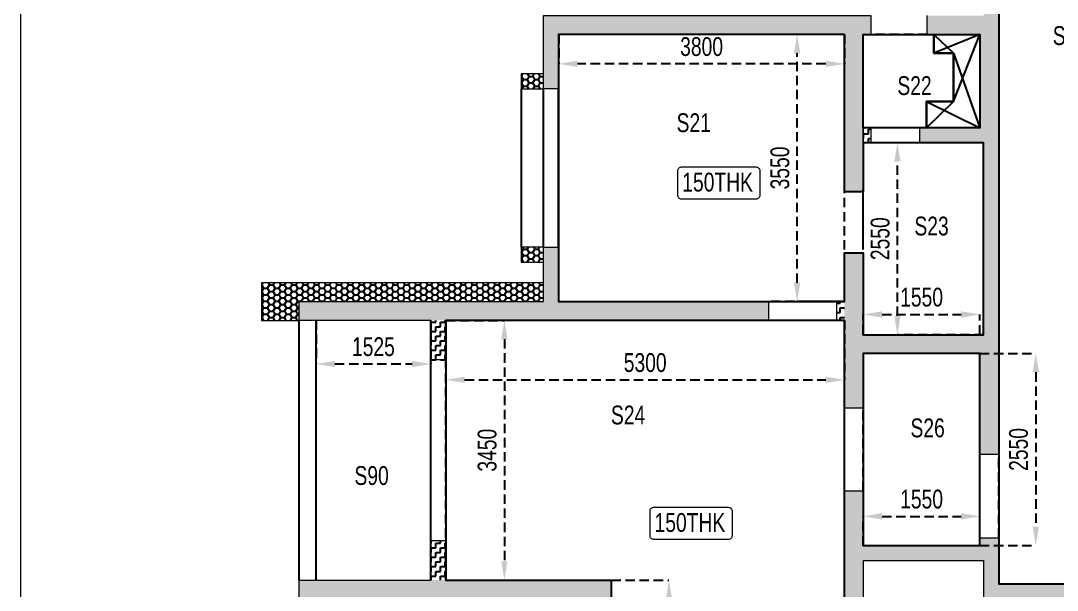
# Model space of a CAD drawing. Header units: millimetres. Extents: x 349 to 36302, y 188 to 51036.
# Drawn here: x 349 to 14130, y 23966 to 31534 of the extents above; entities that cross this region are included whole.
import ezdxf

# ---------------------------------------------------------------- set-up
doc = ezdxf.new("R2010")
doc.units = ezdxf.units.MM
doc.linetypes.add('HIDDEN', pattern=[0.375, 0.25, -0.125])
for name, color, linetype in [('S-BEAM', 4, 'HIDDEN'), ('S-BEAM 1', 6, 'Continuous'), ('S-CUTOUT', 25, 'Continuous'), ('S-WALL HATCH', 251, 'Continuous')]:
    doc.layers.add(name, color=color, linetype=linetype)
for name, color, linetype, lineweight in [("S-BEAM NO'S", 2, 'Continuous', 20), ('S-GENERAL', 252, 'Continuous', 20), ('s-text', 20, 'Continuous', 13), ('S-WALL', 100, 'Continuous', 20)]:
    doc.layers.add(name, color=color, linetype=linetype, lineweight=lineweight)
doc.styles.add('Dim.s & Anno.(Misc.)', font='ARIALN.TTF')
doc.styles.add('SOBHA', font='swisscl.ttf')
doc.dimstyles.new('S-100-2', dxfattribs={"dimscale": 100, "dimtxt": 2.5, "dimasz": 2.5, "dimexe": 0, "dimexo": 0, "dimgap": 1, "dimtad": 1, "dimdec": 0, "dimzin": 0, "dimdsep": 46, "dimtxsty": 'SOBHA', "dimcen": 0.0895, "dimclrd": 8, "dimclre": 8, "dimclrt": 2, "dimadec": 0, "dimazin": 0, "dimtfac": 1, "dimtdec": 0, "dimtofl": 0, "dimtmove": 0, "dimatfit": 3, "dimfxl": 0.18, "dimtolj": 1, "dimtzin": 0, "dimlwd": -1, "dimlwe": -1, "dimarcsym": 1})
pattern_1 = [(0, (-404882.1, 280592.21), (62.5, 62.5), [62.5, -62.5]), (90, (-404819.6, 280592.21), (-62.5, 62.5), [62.5, -62.5])]
pattern_2 = [(0, (-1187868.24, 206467.5), (75, 43.3012702), [50, -100]), (120, (-1187868.24, 206467.5), (-75, 43.3012702), [50, -100]), (60, (-1187868.24, 206467.5), (2e-14, 86.6025404), [-100, 50])]

# ---------------------------------------------------------------- blocks, each defined once
blk = doc.blocks.new('*D222')
at = {"layer": 'Defpoints', "color": 0, "linetype": 'Continuous', "ltscale": 500, "transparency": 16777216}
for p in [(7501, 31352), (11301, 31352), (7501, 30961)]:
    blk.add_point(p, dxfattribs=at)
at = {"layer": 'S-BEAM', "color": 8, "ltscale": 500, "transparency": 16777216}
for p, q in [((7501, 31352), (7501, 30961)), ((11301, 31352), (11301, 30961)), ((11051, 30961), (7751, 30961))]:
    blk.add_line(p, q, dxfattribs=at)
at = {"layer": 'S-BEAM', "color": 8, "linetype": 'Continuous', "ltscale": 500, "transparency": 16777216}
for points in [[(7751, 31002), (7751, 30919), (7501, 30961)], [(11051, 31002), (11051, 30919), (11301, 30961)]]:
    blk.add_solid(points, dxfattribs=at)
at = {"layer": 'S-BEAM', "color": 2, "linetype": 'Continuous', "ltscale": 500, "transparency": 16777216, "insert": (9401, 31189), "char_height": 250, "attachment_point": 5, "style": 'SOBHA'}
blk.add_mtext('\\A1;3800', dxfattribs=at)
blk = doc.blocks.new('*D223')
at = {"layer": 'Defpoints', "color": 0, "linetype": 'Continuous', "ltscale": 500, "transparency": 16777216}
for p in [(10671, 31352), (11301, 31352), (11301, 27802)]:
    blk.add_point(p, dxfattribs=at)
at = {"layer": 'S-BEAM', "color": 8, "ltscale": 500, "transparency": 16777216}
for p, q in [((11301, 31352), (10671, 31352)), ((10671, 28052), (10671, 31102)), ((11301, 27802), (10671, 27802))]:
    blk.add_line(p, q, dxfattribs=at)
at = {"layer": 'S-BEAM', "color": 8, "linetype": 'Continuous', "ltscale": 500, "transparency": 16777216}
for points in [[(10629, 31102), (10713, 31102), (10671, 31352)], [(10629, 28052), (10713, 28052), (10671, 27802)]]:
    blk.add_solid(points, dxfattribs=at)
at = {"layer": 'S-BEAM', "color": 2, "linetype": 'Continuous', "ltscale": 500, "transparency": 16777216, "insert": (10443, 29577), "char_height": 250, "attachment_point": 5, "rotation": 90, "style": 'SOBHA'}
blk.add_mtext('\\A1;3550', dxfattribs=at)
blk = doc.blocks.new('*D224')
at = {"layer": 'Defpoints', "color": 0, "linetype": 'Continuous', "ltscale": 500, "transparency": 16777216}
for p in [(13101, 27631), (11551, 27362), (13101, 27362)]:
    blk.add_point(p, dxfattribs=at)
at = {"layer": 'S-BEAM', "color": 8, "ltscale": 500, "transparency": 16777216}
for p, q in [((11551, 27362), (11551, 27631)), ((11801, 27631), (12851, 27631)), ((13101, 27362), (13101, 27631))]:
    blk.add_line(p, q, dxfattribs=at)
at = {"layer": 'S-BEAM', "color": 8, "linetype": 'Continuous', "ltscale": 500, "transparency": 16777216}
for points in [[(11801, 27673), (11801, 27589), (11551, 27631)], [(12851, 27673), (12851, 27589), (13101, 27631)]]:
    blk.add_solid(points, dxfattribs=at)
at = {"layer": 'S-BEAM', "color": 2, "linetype": 'Continuous', "ltscale": 500, "transparency": 16777216, "insert": (12326, 27859), "char_height": 250, "attachment_point": 5, "style": 'SOBHA'}
blk.add_mtext('\\A1;1550', dxfattribs=at)
blk = doc.blocks.new('*D225')
at = {"layer": 'Defpoints', "color": 0, "linetype": 'Continuous', "ltscale": 500, "transparency": 16777216}
for p in [(12004, 29912), (13151, 29912), (13151, 27362)]:
    blk.add_point(p, dxfattribs=at)
at = {"layer": 'S-BEAM', "color": 8, "ltscale": 500, "transparency": 16777216}
for p, q in [((13151, 29912), (12004, 29912)), ((12004, 27612), (12004, 29662)), ((13151, 27362), (12004, 27362))]:
    blk.add_line(p, q, dxfattribs=at)
at = {"layer": 'S-BEAM', "color": 8, "linetype": 'Continuous', "ltscale": 500, "transparency": 16777216}
for points in [[(11963, 29662), (12046, 29662), (12004, 29912)], [(11963, 27612), (12046, 27612), (12004, 27362)]]:
    blk.add_solid(points, dxfattribs=at)
at = {"layer": 'S-BEAM', "color": 2, "linetype": 'Continuous', "ltscale": 500, "transparency": 16777216, "insert": (11776, 28637), "char_height": 250, "attachment_point": 5, "rotation": 90, "style": 'SOBHA'}
blk.add_mtext('\\A1;2550', dxfattribs=at)
blk = doc.blocks.new('*D226')
at = {"layer": 'Defpoints', "color": 0, "linetype": 'Continuous', "ltscale": 500, "transparency": 16777216}
for p in [(6001, 27552), (6001, 24102), (6779, 24102)]:
    blk.add_point(p, dxfattribs=at)
at = {"layer": 'S-BEAM', "color": 8, "ltscale": 500, "transparency": 16777216}
for p, q in [((6001, 27552), (6779, 27552)), ((6779, 27302), (6779, 24352)), ((6001, 24102), (6779, 24102))]:
    blk.add_line(p, q, dxfattribs=at)
at = {"layer": 'S-BEAM', "color": 8, "linetype": 'Continuous', "ltscale": 500, "transparency": 16777216}
for points in [[(6737, 27302), (6821, 27302), (6779, 27552)], [(6737, 24352), (6821, 24352), (6779, 24102)]]:
    blk.add_solid(points, dxfattribs=at)
at = {"layer": 'S-BEAM', "color": 2, "linetype": 'Continuous', "ltscale": 500, "transparency": 16777216, "insert": (6551, 25827), "char_height": 250, "attachment_point": 5, "rotation": 90, "style": 'SOBHA'}
blk.add_mtext('\\A1;3450', dxfattribs=at)
blk = doc.blocks.new('*D227')
at = {"layer": 'Defpoints', "color": 0, "linetype": 'Continuous', "ltscale": 500, "transparency": 16777216}
for p in [(4276, 27552), (5801, 27552), (5801, 26973)]:
    blk.add_point(p, dxfattribs=at)
at = {"layer": 'S-BEAM', "color": 8, "ltscale": 500, "transparency": 16777216}
for p, q in [((4276, 27552), (4276, 26973)), ((5801, 27552), (5801, 26973)), ((4526, 26973), (5551, 26973))]:
    blk.add_line(p, q, dxfattribs=at)
at = {"layer": 'S-BEAM', "color": 8, "linetype": 'Continuous', "ltscale": 500, "transparency": 16777216}
for points in [[(4526, 27014), (4526, 26931), (4276, 26973)], [(5551, 27014), (5551, 26931), (5801, 26973)]]:
    blk.add_solid(points, dxfattribs=at)
at = {"layer": 'S-BEAM', "color": 2, "linetype": 'Continuous', "ltscale": 500, "transparency": 16777216, "insert": (5038, 27201), "char_height": 250, "attachment_point": 5, "style": 'SOBHA'}
blk.add_mtext('\\A1;1525', dxfattribs=at)
blk = doc.blocks.new('*D228')
at = {"layer": 'Defpoints', "color": 0, "linetype": 'Continuous', "ltscale": 500, "transparency": 16777216}
for p in [(6001, 27552), (11301, 27552), (11301, 26762)]:
    blk.add_point(p, dxfattribs=at)
at = {"layer": 'S-BEAM', "color": 8, "ltscale": 500, "transparency": 16777216}
for p, q in [((6001, 27552), (6001, 26762)), ((11301, 27552), (11301, 26762)), ((6251, 26762), (11051, 26762))]:
    blk.add_line(p, q, dxfattribs=at)
at = {"layer": 'S-BEAM', "color": 8, "linetype": 'Continuous', "ltscale": 500, "transparency": 16777216}
for points in [[(6251, 26804), (6251, 26720), (6001, 26762)], [(11051, 26804), (11051, 26720), (11301, 26762)]]:
    blk.add_solid(points, dxfattribs=at)
at = {"layer": 'S-BEAM', "color": 2, "linetype": 'Continuous', "ltscale": 500, "transparency": 16777216, "insert": (8651, 26990), "char_height": 250, "attachment_point": 5, "style": 'SOBHA'}
blk.add_mtext('\\A1;5300', dxfattribs=at)
blk = doc.blocks.new('*D230')
at = {"layer": 'Defpoints', "color": 0, "linetype": 'Continuous', "ltscale": 500, "transparency": 16777216}
for p in [(8201, 24102), (8201, 20577), (8967, 20577)]:
    blk.add_point(p, dxfattribs=at)
at = {"layer": 'S-BEAM', "color": 8, "ltscale": 500, "transparency": 16777216}
for p, q in [((8201, 24102), (8967, 24102)), ((8967, 23852), (8967, 20827)), ((8201, 20577), (8967, 20577))]:
    blk.add_line(p, q, dxfattribs=at)
at = {"layer": 'S-BEAM', "color": 8, "linetype": 'Continuous', "ltscale": 500, "transparency": 16777216}
for points in [[(8926, 23852), (9009, 23852), (8967, 24102)], [(8926, 20827), (9009, 20827), (8967, 20577)]]:
    blk.add_solid(points, dxfattribs=at)
at = {"layer": 'S-BEAM', "color": 2, "linetype": 'Continuous', "ltscale": 500, "transparency": 16777216, "insert": (8739, 22339), "char_height": 250, "attachment_point": 5, "rotation": 90, "style": 'SOBHA'}
blk.add_mtext('\\A1;3525', dxfattribs=at)
blk = doc.blocks.new('*D204')
at = {"layer": 'Defpoints', "color": 0, "linetype": 'Continuous', "ltscale": 500, "transparency": 16777216}
for p in [(13101, 24948), (11551, 24562), (13101, 24562)]:
    blk.add_point(p, dxfattribs=at)
at = {"layer": 'S-BEAM', "color": 8, "ltscale": 500, "transparency": 16777216}
for p, q in [((11551, 24562), (11551, 24948)), ((11801, 24948), (12851, 24948)), ((13101, 24562), (13101, 24948))]:
    blk.add_line(p, q, dxfattribs=at)
at = {"layer": 'S-BEAM', "color": 8, "linetype": 'Continuous', "ltscale": 500, "transparency": 16777216}
for points in [[(11801, 24990), (11801, 24906), (11551, 24948)], [(12851, 24990), (12851, 24906), (13101, 24948)]]:
    blk.add_solid(points, dxfattribs=at)
at = {"layer": 'S-BEAM', "color": 2, "linetype": 'Continuous', "ltscale": 500, "transparency": 16777216, "insert": (12326, 25176), "char_height": 250, "attachment_point": 5, "style": 'SOBHA'}
blk.add_mtext('\\A1;1550', dxfattribs=at)
blk = doc.blocks.new('*D205')
at = {"layer": 'Defpoints', "color": 0, "linetype": 'Continuous', "ltscale": 500, "transparency": 16777216}
for p in [(13101, 27112), (13101, 24562), (13844, 24562)]:
    blk.add_point(p, dxfattribs=at)
at = {"layer": 'S-BEAM', "color": 8, "ltscale": 500, "transparency": 16777216}
for p, q in [((13101, 27112), (13844, 27112)), ((13844, 26862), (13844, 24812)), ((13101, 24562), (13844, 24562))]:
    blk.add_line(p, q, dxfattribs=at)
at = {"layer": 'S-BEAM', "color": 8, "linetype": 'Continuous', "ltscale": 500, "transparency": 16777216}
for points in [[(13802, 26862), (13886, 26862), (13844, 27112)], [(13802, 24812), (13886, 24812), (13844, 24562)]]:
    blk.add_solid(points, dxfattribs=at)
at = {"layer": 'S-BEAM', "color": 2, "linetype": 'Continuous', "ltscale": 500, "transparency": 16777216, "insert": (13616, 25837), "char_height": 250, "attachment_point": 5, "rotation": 90, "style": 'SOBHA'}
blk.add_mtext('\\A1;2550', dxfattribs=at)

msp = doc.modelspace()

# ---------------------------------------------------------------- hatches: boundary and pattern name
at = {"layer": 'S-WALL HATCH', "linetype": 'Continuous', "ltscale": 500, "transparency": 33554687}
h = msp.add_hatch(dxfattribs=at)
h.set_pattern_fill('HONEY', color=25, scale=400)
h.set_pattern_definition(pattern_2)
h.paths.add_polyline_path([(12450.8, 14551.8), (11950.8, 14551.8), (11950.8, 14051.8), (12450.8, 14051.8)])
h.paths.add_polyline_path([(4050.8, 19351.8), (3750.8, 19351.8), (3750.8, 19151.8), (4050.8, 19151.8)])
h.paths.add_polyline_path([(4050.8, 21651.8), (3750.8, 21651.8), (3750.8, 21451.8), (4050.8, 21451.8)])
h.paths.add_polyline_path([(30435.5, 1753.7), (33681.1, 1753.7), (33681.1, 2149), (30435.5, 2149)], flags=9)
h.paths.add_polyline_path([(23298.5, 13257.5), (23683.5, 13257.5), (23683.5, 13978.3), (23298.5, 13978.3)], flags=9)
h.paths.add_polyline_path([(23298.5, 15089.1), (23683.5, 15089.1), (23683.5, 15809.9), (23298.5, 15809.9)], flags=9)
h.paths.add_polyline_path([(16805.3, 31053.7), (16805.3, 32614), (16278.1, 32614), (16278.1, 31053.7)], flags=9)
h.paths.add_polyline_path([(3995.8, 40319.6), (3995.8, 41879.9), (3468.6, 41879.9), (3468.6, 40319.6)], flags=9)
h.paths.add_polyline_path([(3995.8, 36144.6), (3995.8, 37704.9), (3468.6, 37704.9), (3468.6, 36144.6)], flags=9)
h.paths.add_polyline_path([(3995.8, 25169.6), (3995.8, 26729.9), (3468.6, 26729.9), (3468.6, 25169.6)], flags=9)
h.paths.add_polyline_path([(3995.8, 15569.6), (3995.8, 17129.9), (3468.6, 17129.9), (3468.6, 15569.6)], flags=9)
h.paths.add_polyline_path([(15338.4, 13898.5), (16898.7, 13898.5), (16898.7, 14425.7), (15338.4, 14425.7)], flags=9)
h.paths.add_polyline_path([(32310.4, 22157.4), (32310.4, 23717.7), (31783.2, 23717.7), (31783.2, 22157.4)], flags=9)
h.paths.add_polyline_path([(28341.5, 31576.1), (28341.5, 33136.4), (27814.3, 33136.4), (27814.3, 31576.1)], flags=9)
h.paths.add_polyline_path([(32209.4, 39845.6), (32209.4, 41405.9), (31682.2, 41405.9), (31682.2, 39845.6)], flags=9)
h.paths.add_polyline_path([(11135.4, 34608.9), (12695.7, 34608.9), (12695.7, 35136.1), (11135.4, 35136.1)], flags=9)
h.paths.add_polyline_path([(22721.8, 49894.7), (24282.1, 49894.7), (24282.1, 50421.9), (22721.8, 50421.9)], flags=9)
h.paths.add_polyline_path([(32217.9, 42546.6), (32217.9, 44106.9), (31690.7, 44106.9), (31690.7, 42546.6)], flags=9)
h.paths.add_polyline_path([(32217.9, 33735.1), (32217.9, 35295.4), (31690.7, 35295.4), (31690.7, 33735.1)], flags=9)
h.paths.add_polyline_path([(26431.7, 14028.2), (27992, 14028.2), (27992, 14555.4), (26431.7, 14555.4)], flags=9)
h.paths.add_polyline_path([(19356.2, 14028.2), (20916.5, 14028.2), (20916.5, 14555.4), (19356.2, 14555.4)], flags=9)
h.paths.add_polyline_path([(9371.6, 14028.2), (10931.9, 14028.2), (10931.9, 14555.4), (9371.6, 14555.4)], flags=9)
h.paths.add_polyline_path([(4041.8, 22231.9), (4041.8, 23792.2), (3514.6, 23792.2), (3514.6, 22231.9)], flags=9)
h.paths.add_polyline_path([(4101.1, 47007.5), (4101.1, 48567.8), (3573.9, 48567.8), (3573.9, 47007.5)], flags=9)
h.paths.add_polyline_path([(15497.8, 33271.2), (15497.8, 34831.5), (14970.6, 34831.5), (14970.6, 33271.2)], flags=9)
h.paths.add_polyline_path([(15418.8, 35571.6), (15418.8, 37131.9), (14891.6, 37131.9), (14891.6, 35571.6)], flags=9)
h.paths.add_polyline_path([(15418.8, 37871.6), (15418.8, 39431.9), (14891.6, 39431.9), (14891.6, 37871.6)], flags=9)
h.paths.add_polyline_path([(11269.1, 25056.1), (11269.1, 26616.4), (10741.9, 26616.4), (10741.9, 25056.1)], flags=9)
h.paths.add_polyline_path([(12053.5, 20391.2), (12053.5, 21951.5), (11526.3, 21951.5), (11526.3, 20391.2)], flags=9)
h.paths.add_polyline_path([(17843, 21083.2), (17843, 22643.5), (17315.8, 22643.5), (17315.8, 21083.2)], flags=9)
h.paths.add_polyline_path([(23700.8, 20682.3), (25261.1, 20682.3), (25261.1, 21209.5), (23700.8, 21209.5)], flags=9)
h.paths.add_polyline_path([(21864.1, 20682.3), (23424.4, 20682.3), (23424.4, 21209.5), (21864.1, 21209.5)], flags=9)
h.paths.add_polyline_path([(24771.6, 39874), (24771.6, 41434.3), (24244.4, 41434.3), (24244.4, 39874)], flags=9)
h.paths.add_polyline_path([(24024.9, 43785.1), (24024.9, 45345.4), (23497.7, 45345.4), (23497.7, 43785.1)], flags=9)
h.paths.add_polyline_path([(27687.3, 46261.9), (29247.6, 46261.9), (29247.6, 46789.1), (27687.3, 46789.1)], flags=9)
h.paths.add_polyline_path([(11324.9, 39860.1), (11324.9, 41420.3), (10797.7, 41420.3), (10797.7, 39860.1)], flags=9)
h.paths.add_polyline_path([(8551.4, 46461.9), (10111.7, 46461.9), (10111.7, 46989.1), (8551.4, 46989.1)], flags=9)
h.paths.add_polyline_path([(8690.4, 24598.6), (9781.3, 24598.6), (9781.3, 25125.8), (8690.4, 25125.8)], flags=9)
h.paths.add_polyline_path([(23080.3, 22903.1), (24171.2, 22903.1), (24171.2, 23430.3), (23080.3, 23430.3)], flags=9)
h.paths.add_polyline_path([(23363.2, 32960), (24454.2, 32960), (24454.2, 33487.2), (23363.2, 33487.2)], flags=9)
h.paths.add_polyline_path([(25689.8, 41058.7), (26780.7, 41058.7), (26780.7, 41585.9), (25689.8, 41585.9)], flags=9)
h.paths.add_polyline_path([(8797.6, 41783.2), (9888.5, 41783.2), (9888.5, 42310.3), (8797.6, 42310.3)], flags=9)
h.paths.add_polyline_path([(13914.6, 33663.8), (15005.6, 33663.8), (15005.6, 34191), (13914.6, 34191)], flags=9)
h.paths.add_polyline_path([(17749, 42186.8), (18839.9, 42186.8), (18839.9, 42714), (17749, 42714)], flags=9)
h.paths.add_polyline_path([(32407.1, 40250.9), (32792.1, 40250.9), (32792.1, 40971.7), (32407.1, 40971.7)], flags=9)
h.paths.add_polyline_path([(28711.8, 40250.9), (29096.8, 40250.9), (29096.8, 40971.7), (28711.8, 40971.7)], flags=9)
h.paths.add_polyline_path([(14069.1, 23982.3), (15629.4, 23982.3), (15629.4, 24509.5), (14069.1, 24509.5)], flags=9)
h.paths.add_polyline_path([(13852.4, 24365.9), (13852.4, 25926.2), (13325.2, 25926.2), (13325.2, 24365.9)], flags=9)
h.paths.add_polyline_path([(13852.4, 39924.2), (13852.4, 41484.4), (13325.2, 41484.4), (13325.2, 39924.2)], flags=9)
h.paths.add_polyline_path([(21606.4, 41561.6), (23166.7, 41561.6), (23166.7, 42088.8), (21606.4, 42088.8)], flags=9)
h.paths.add_polyline_path([(14113.7, 9780.6), (21494.1, 9780.6), (21494.1, 11995.1), (14113.7, 11995.1)], flags=9)
h.paths.add_polyline_path([(30381.2, 3048.3), (35216.4, 3048.3), (35216.4, 3482.8), (30381.2, 3482.8)], flags=9)
h.paths.add_polyline_path([(27476.8, 5434.1), (28877.8, 5434.1), (28877.8, 5830.2), (27476.8, 5830.2)], flags=9)
h.paths.add_polyline_path([(30319.7, 4396), (34324.9, 4396), (34324.9, 4791.4), (30319.7, 4791.4)], flags=9)
h.paths.add_polyline_path([(27372.9, 6302.6), (32821.9, 6302.6), (32821.9, 7690), (27372.9, 7690)], flags=9)
h.paths.add_polyline_path([(27385.4, 7723.6), (28580.9, 7723.6), (28580.9, 8111.7), (27385.4, 8111.7)], flags=9)
h.paths.add_polyline_path([(14017.2, 11970.3), (15743.3, 11970.3), (15743.3, 12497.5), (14017.2, 12497.5)], flags=9)
h.paths.add_polyline_path([(13975.9, 12347.3), (23228.1, 12347.3), (23228.1, 13200.6), (13975.9, 13200.6)], flags=9)
h = msp.add_hatch(dxfattribs=at)
h.set_pattern_fill('HONEY', color=25, scale=400)
h.set_pattern_definition([(0, (22525.838, 14251.84), (75, 43.30127), [50, -100]), (120, (22525.838, 14251.84), (-75, 43.30127), [50, -100]), (60, (22525.838, 14251.84), (2e-14, 86.60254), [-100, 50])])
h.paths.add_polyline_path([(27063.3, 50251.8), (26863.3, 50251.8), (26863.3, 49951.8), (27063.3, 49951.8)])
h.paths.add_polyline_path([(24763.3, 50251.8), (24563.3, 50251.8), (24563.3, 49951.8), (24763.3, 49951.8)])
h.paths.add_polyline_path([(30435.5, 1753.7), (33681.1, 1753.7), (33681.1, 2149), (30435.5, 2149)], flags=9)
h.paths.add_polyline_path([(23298.5, 13257.5), (23683.5, 13257.5), (23683.5, 13978.3), (23298.5, 13978.3)], flags=9)
h.paths.add_polyline_path([(23298.5, 15089.1), (23683.5, 15089.1), (23683.5, 15809.9), (23298.5, 15809.9)], flags=9)
h.paths.add_polyline_path([(16805.3, 31053.7), (16805.3, 32614), (16278.1, 32614), (16278.1, 31053.7)], flags=9)
h.paths.add_polyline_path([(3995.8, 40319.6), (3995.8, 41879.9), (3468.6, 41879.9), (3468.6, 40319.6)], flags=9)
h.paths.add_polyline_path([(3995.8, 36144.6), (3995.8, 37704.9), (3468.6, 37704.9), (3468.6, 36144.6)], flags=9)
h.paths.add_polyline_path([(3995.8, 25169.6), (3995.8, 26729.9), (3468.6, 26729.9), (3468.6, 25169.6)], flags=9)
h.paths.add_polyline_path([(3995.8, 15569.6), (3995.8, 17129.9), (3468.6, 17129.9), (3468.6, 15569.6)], flags=9)
h.paths.add_polyline_path([(15338.4, 13898.5), (16898.7, 13898.5), (16898.7, 14425.7), (15338.4, 14425.7)], flags=9)
h.paths.add_polyline_path([(32310.4, 22157.4), (32310.4, 23717.7), (31783.2, 23717.7), (31783.2, 22157.4)], flags=9)
h.paths.add_polyline_path([(28341.5, 31576.1), (28341.5, 33136.4), (27814.3, 33136.4), (27814.3, 31576.1)], flags=9)
h.paths.add_polyline_path([(32209.4, 39845.6), (32209.4, 41405.9), (31682.2, 41405.9), (31682.2, 39845.6)], flags=9)
h.paths.add_polyline_path([(11135.4, 34608.9), (12695.7, 34608.9), (12695.7, 35136.1), (11135.4, 35136.1)], flags=9)
h.paths.add_polyline_path([(22721.8, 49894.7), (24282.1, 49894.7), (24282.1, 50421.9), (22721.8, 50421.9)], flags=9)
h.paths.add_polyline_path([(32217.9, 42546.6), (32217.9, 44106.9), (31690.7, 44106.9), (31690.7, 42546.6)], flags=9)
h.paths.add_polyline_path([(32217.9, 33735.1), (32217.9, 35295.4), (31690.7, 35295.4), (31690.7, 33735.1)], flags=9)
h.paths.add_polyline_path([(26431.7, 14028.2), (27992, 14028.2), (27992, 14555.4), (26431.7, 14555.4)], flags=9)
h.paths.add_polyline_path([(19356.2, 14028.2), (20916.5, 14028.2), (20916.5, 14555.4), (19356.2, 14555.4)], flags=9)
h.paths.add_polyline_path([(9371.6, 14028.2), (10931.9, 14028.2), (10931.9, 14555.4), (9371.6, 14555.4)], flags=9)
h.paths.add_polyline_path([(4041.8, 22231.9), (4041.8, 23792.2), (3514.6, 23792.2), (3514.6, 22231.9)], flags=9)
h.paths.add_polyline_path([(4101.1, 47007.5), (4101.1, 48567.8), (3573.9, 48567.8), (3573.9, 47007.5)], flags=9)
h.paths.add_polyline_path([(15497.8, 33271.2), (15497.8, 34831.5), (14970.6, 34831.5), (14970.6, 33271.2)], flags=9)
h.paths.add_polyline_path([(15418.8, 35571.6), (15418.8, 37131.9), (14891.6, 37131.9), (14891.6, 35571.6)], flags=9)
h.paths.add_polyline_path([(15418.8, 37871.6), (15418.8, 39431.9), (14891.6, 39431.9), (14891.6, 37871.6)], flags=9)
h.paths.add_polyline_path([(11269.1, 25056.1), (11269.1, 26616.4), (10741.9, 26616.4), (10741.9, 25056.1)], flags=9)
h.paths.add_polyline_path([(12053.5, 20391.2), (12053.5, 21951.5), (11526.3, 21951.5), (11526.3, 20391.2)], flags=9)
h.paths.add_polyline_path([(17843, 21083.2), (17843, 22643.5), (17315.8, 22643.5), (17315.8, 21083.2)], flags=9)
h.paths.add_polyline_path([(23700.8, 20682.3), (25261.1, 20682.3), (25261.1, 21209.5), (23700.8, 21209.5)], flags=9)
h.paths.add_polyline_path([(21864.1, 20682.3), (23424.4, 20682.3), (23424.4, 21209.5), (21864.1, 21209.5)], flags=9)
h.paths.add_polyline_path([(24771.6, 39874), (24771.6, 41434.3), (24244.4, 41434.3), (24244.4, 39874)], flags=9)
h.paths.add_polyline_path([(24024.9, 43785.1), (24024.9, 45345.4), (23497.7, 45345.4), (23497.7, 43785.1)], flags=9)
h.paths.add_polyline_path([(27687.3, 46261.9), (29247.6, 46261.9), (29247.6, 46789.1), (27687.3, 46789.1)], flags=9)
h.paths.add_polyline_path([(11324.9, 39860.1), (11324.9, 41420.3), (10797.7, 41420.3), (10797.7, 39860.1)], flags=9)
h.paths.add_polyline_path([(8551.4, 46461.9), (10111.7, 46461.9), (10111.7, 46989.1), (8551.4, 46989.1)], flags=9)
h.paths.add_polyline_path([(8690.4, 24598.6), (9781.3, 24598.6), (9781.3, 25125.8), (8690.4, 25125.8)], flags=9)
h.paths.add_polyline_path([(23080.3, 22903.1), (24171.2, 22903.1), (24171.2, 23430.3), (23080.3, 23430.3)], flags=9)
h.paths.add_polyline_path([(23363.2, 32960), (24454.2, 32960), (24454.2, 33487.2), (23363.2, 33487.2)], flags=9)
h.paths.add_polyline_path([(25689.8, 41058.7), (26780.7, 41058.7), (26780.7, 41585.9), (25689.8, 41585.9)], flags=9)
h.paths.add_polyline_path([(8797.6, 41783.2), (9888.5, 41783.2), (9888.5, 42310.3), (8797.6, 42310.3)], flags=9)
h.paths.add_polyline_path([(13914.6, 33663.8), (15005.6, 33663.8), (15005.6, 34191), (13914.6, 34191)], flags=9)
h.paths.add_polyline_path([(17749, 42186.8), (18839.9, 42186.8), (18839.9, 42714), (17749, 42714)], flags=9)
h.paths.add_polyline_path([(32407.1, 40250.9), (32792.1, 40250.9), (32792.1, 40971.7), (32407.1, 40971.7)], flags=9)
h.paths.add_polyline_path([(28711.8, 40250.9), (29096.8, 40250.9), (29096.8, 40971.7), (28711.8, 40971.7)], flags=9)
h.paths.add_polyline_path([(14069.1, 23982.3), (15629.4, 23982.3), (15629.4, 24509.5), (14069.1, 24509.5)], flags=9)
h.paths.add_polyline_path([(13852.4, 24365.9), (13852.4, 25926.2), (13325.2, 25926.2), (13325.2, 24365.9)], flags=9)
h.paths.add_polyline_path([(13852.4, 39924.2), (13852.4, 41484.4), (13325.2, 41484.4), (13325.2, 39924.2)], flags=9)
h.paths.add_polyline_path([(21606.4, 41561.6), (23166.7, 41561.6), (23166.7, 42088.8), (21606.4, 42088.8)], flags=9)
h.paths.add_polyline_path([(14113.7, 9780.6), (21494.1, 9780.6), (21494.1, 11995.1), (14113.7, 11995.1)], flags=9)
h.paths.add_polyline_path([(30381.2, 3048.3), (35216.4, 3048.3), (35216.4, 3482.8), (30381.2, 3482.8)], flags=9)
h.paths.add_polyline_path([(27476.8, 5434.1), (28877.8, 5434.1), (28877.8, 5830.2), (27476.8, 5830.2)], flags=9)
h.paths.add_polyline_path([(30319.7, 4396), (34324.9, 4396), (34324.9, 4791.4), (30319.7, 4791.4)], flags=9)
h.paths.add_polyline_path([(27372.9, 6302.6), (32821.9, 6302.6), (32821.9, 7690), (27372.9, 7690)], flags=9)
h.paths.add_polyline_path([(27385.4, 7723.6), (28580.9, 7723.6), (28580.9, 8111.7), (27385.4, 8111.7)], flags=9)
h.paths.add_polyline_path([(14017.2, 11970.3), (15743.3, 11970.3), (15743.3, 12497.5), (14017.2, 12497.5)], flags=9)
h.paths.add_polyline_path([(13975.9, 12347.3), (23228.1, 12347.3), (23228.1, 13200.6), (13975.9, 13200.6)], flags=9)
at = {"layer": 'S-WALL HATCH', "ltscale": 7.5, "transparency": 33554687}
h = msp.add_hatch(color=251, dxfattribs=at)
h.dxf.hatch_style = 1
h.paths.add_polyline_path([(10290.8, 27801.8), (7500.8, 27801.8), (7500.8, 28526.8), (7300.8, 28526.8), (7300.8, 27801.8), (4050.8, 27801.8), (4050.8, 27551.8), (5800.8, 27551.8), (6000.8, 27551.8), (10290.8, 27551.8)])
h.paths.add_polyline_path([(11550.8, 31351.8), (11650.8, 31351.8), (11650.8, 31601.8), (11550.8, 31601.8), (7300.8, 31601.8), (7300.8, 31351.8), (7300.8, 30626.8), (7500.8, 30626.8), (7500.8, 31351.8), (11300.8, 31351.8), (11300.8, 29261.8), (11550.8, 29261.8), (11550.8, 29401.8), (11550.8, 29601.8)])
h.paths.add_polyline_path([(13350.8, 32476.8), (13150.9, 32476.8), (13150.8, 31601.8), (12400.8, 31601.8), (12400.8, 31351.8), (13100.8, 31351.8), (13100.8, 30111.8), (12300.8, 30111.8), (12300.8, 29911.8), (13100.8, 29911.8), (13150.8, 29911.8), (13150.8, 27361.8), (13100.8, 27361.8), (11550.8, 27361.8), (11550.8, 28451.8), (11300.8, 28451.8), (11300.8, 27801.8), (11300.8, 27551.8), (11300.8, 26386.8), (11550.8, 26386.8), (11550.8, 27111.8), (13100.8, 27111.8), (13100.8, 25771.8), (13350.8, 25771.8), (13350.8, 27361.8), (13350.8, 29911.8)])
at = {"layer": 'S-WALL HATCH', "linetype": 'Continuous', "ltscale": 500, "transparency": 33554687}
h = msp.add_hatch(dxfattribs=at)
h.set_pattern_fill('HONEY', color=25, scale=400)
h.set_pattern_definition(pattern_2)
h.paths.add_polyline_path([(7300.8, 30826.8), (7000.8, 30826.8), (7000.8, 30626.8), (7300.8, 30626.8)])
h.paths.add_polyline_path([(7300.8, 28526.8), (7000.8, 28526.8), (7000.8, 28326.8), (7300.8, 28326.8)])
at = {"layer": 'S-WALL HATCH', "ltscale": 7.5, "transparency": 33554687}
h = msp.add_hatch(dxfattribs=at)
h.set_pattern_fill('ZIGZAG', color=251, scale=500)
h.set_pattern_definition(pattern_1)
h.paths.add_polyline_path([(11550.8, 30111.8), (11650.8, 30111.8), (11650.8, 29911.8), (11550.8, 29911.8)])
at = {"layer": 'S-WALL HATCH', "linetype": 'Continuous', "ltscale": 500, "transparency": 33554687}
h = msp.add_hatch(dxfattribs=at)
h.set_pattern_fill('HONEY', color=25, scale=400)
h.set_pattern_definition(pattern_2)
h.paths.add_polyline_path([(7300.8, 28049.6), (3550.8, 28051.8), (3550.8, 27551.8), (4050.8, 27551.8), (4050.8, 27801.8), (7300.8, 27801.8)])
at = {"layer": 'S-WALL HATCH', "ltscale": 7.5, "transparency": 33554687}
h = msp.add_hatch(dxfattribs=at)
h.set_pattern_fill('ZIGZAG', color=251, scale=500)
h.set_pattern_definition(pattern_1)
h.paths.add_polyline_path([(11300.8, 27801.8), (11200.8, 27801.8), (11200.8, 27551.8), (11300.8, 27551.8)])
h = msp.add_hatch(dxfattribs=at)
h.set_pattern_fill('ZIGZAG', color=251, scale=500)
h.set_pattern_definition(pattern_1)
h.paths.add_polyline_path([(6000.8, 24626.8), (5800.8, 24626.8), (5800.8, 24101.8), (6000.8, 24101.8)])
h.paths.add_polyline_path([(6000.8, 27551.8), (5800.8, 27551.8), (5800.8, 27026.8), (6000.8, 27026.8)])
h = msp.add_hatch(color=251, dxfattribs=at)
h.dxf.hatch_style = 1
h.paths.add_polyline_path([(14250.8, 20526.8), (21900.8, 20526.8), (21900.8, 20426.8), (22100.8, 20426.8), (22100.8, 20751.8), (17300.8, 20751.8), (17300.8, 21301.8), (17100.8, 21301.8), (17100.8, 20751.8), (14250.8, 20751.8), (14250.8, 23851.8), (14350.8, 23851.8), (14350.8, 24051.8), (14250.8, 24051.8), (14000.8, 24051.8), (13350.8, 24051.8), (13350.8, 24661.8), (13100.8, 24661.8), (13100.8, 24561.8), (11550.8, 24561.8), (11550.8, 25286.8), (11300.8, 25286.8), (11300.8, 21776.8), (11550.8, 21776.8), (11550.8, 22426.8), (14000.8, 22426.8), (14000.8, 18726.8), (14000.8, 18526.8), (14000.8, 17026.8), (13900.8, 17026.8), (13900.8, 16826.8), (14000.8, 16826.8), (14000.8, 14551.8), (14250.8, 14551.8), (14250.8, 16101.8), (14250.8, 16301.8)])
h.paths.add_polyline_path([(14000.8, 22676.8), (11550.8, 22676.8), (11552, 24361.8), (13150.8, 24361.8), (13150.8, 23851.8), (14000.8, 23851.8)], flags=16)
h = msp.add_hatch(color=251, dxfattribs=at)
h.dxf.hatch_style = 1
h.paths.add_polyline_path([(8200.8, 23851.8), (8200.8, 24101.8), (6000.8, 24101.8), (5800.8, 24101.8), (4050.8, 24101.8), (4050.8, 23851.8), (4050.8, 23476.8), (4250.8, 23476.8), (4250.8, 23851.8), (5250.8, 23851.8), (5250.8, 23426.8), (5450.8, 23426.8), (5450.8, 23851.8), (8000.8, 23851.8), (8000.8, 22351.8), (7250.8, 22351.8), (7250.8, 22101.8), (8000.8, 22101.8), (8000.8, 19711.8), (8200.8, 19711.8), (8200.8, 22101.8), (8200.8, 22351.8)])

# ---------------------------------------------------------------- linework, layer by layer
at = {"layer": 'S-BEAM', "ltscale": 500}
for p, q in [((12400.8, 31351.8), (11650.8, 31351.8)), ((12300.8, 30111.8), (11650.8, 30111.8)), ((11300.8, 28491.8), (11300.8, 29301.8)), ((11200.8, 27801.8), (10290.8, 27801.8)), ((6000.8, 24101.8), (6000.8, 27551.8)), ((11200.8, 27551.8), (10290.8, 27551.8)), ((11300.8, 25286.8), (11300.8, 26386.8)), ((11550.8, 25286.8), (11550.8, 26386.8)), ((13100.8, 24661.8), (13100.8, 25771.8)), ((13350.8, 24661.8), (13350.8, 25771.8))]:
    msp.add_line(p, q, dxfattribs=at)
at = {"layer": 'S-BEAM', "color": 41, "linetype": 'Continuous', "ltscale": 500, "true_color": 0xf4ee51}
for points in [[(15500.8, 41601.8), (13350.8, 41601.8), (13350.8, 24051.8), (15650.8, 24051.8), (15650.8, 25651.8), (15500.8, 25651.8)], [(11300.8, 31351.8), (7500.8, 31351.8), (7500.8, 30626.8), (7500.8, 28526.8), (7500.8, 27801.8), (10290.8, 27801.8), (11200.8, 27801.8), (11300.8, 27801.8), (11300.8, 28451.8), (11550.8, 28451.8), (11550.8, 27361.8), (13100.8, 27361.8), (13150.8, 27361.8), (13150.8, 29911.8), (13100.8, 29911.8), (12300.8, 29911.8), (11650.8, 29911.8), (11550.8, 29911.8), (11550.8, 29601.8), (11550.8, 29401.8), (11550.8, 29261.8), (11300.8, 29261.8)], [(12390.8, 30111.8), (11550.8, 30111.8), (11550.8, 31351.8), (12490.8, 31351.8), (12490.8, 31101.8), (12750.8, 31101.8), (12750.8, 30461.8), (12390.8, 30461.8)], [(11300.8, 25286.8), (11300.8, 26386.8), (11300.8, 27551.8), (11200.8, 27551.8), (10290.8, 27551.8), (6000.8, 27551.8), (6000.8, 24101.8), (8200.8, 24101.8), (8200.8, 23851.8), (8200.8, 22351.8), (8200.8, 22101.8), (8200.8, 20576.8), (9500.8, 20576.8), (9750.8, 20576.8), (11300.8, 20576.8), (11300.8, 20676.8), (11300.8, 21776.8)], [(13100.8, 27111.8), (11550.8, 27111.8), (11550.8, 26386.8), (11550.8, 25286.8), (11550.8, 24561.8), (13100.8, 24561.8), (13100.8, 24661.8), (13100.8, 25771.8)]]:
    msp.add_lwpolyline(points, close=True, dxfattribs=at)
at = {"layer": 'S-BEAM 1', "color": 1}
for p, q in [((7000.8, 30626.8, 0), (7000.8, 28526.8, 0)), ((7300.8, 28526.8), (7300.8, 30626.8)), ((7500.8, 28526.8), (7500.8, 30626.8)), ((12300.8, 29911.8), (11650.8, 29911.8)), ((11550.8, 28491.8), (11550.8, 29301.8)), ((4050.8, 24101.8), (4050.8, 27551.8)), ((4275.8, 24101.8), (4275.8, 27551.8)), ((5800.8, 24101.8), (5800.8, 27551.8))]:
    msp.add_line(p, q, dxfattribs=at)
at = {"layer": 'S-CUTOUT', "color": 35}
for p, q in [((13100.8, 31351.8, 0), (12490.8, 31101.8, 0)), ((12490.8, 31351.8, 0), (12750.8, 31101.8, 0)), ((12750.8, 30461.8), (13100.8, 31351.8, 0)), ((12750.8, 31101.8, 0), (13100.8, 30111.8)), ((12750.8, 30461.8), (12390.8, 30111.8)), ((12390.8, 30461.8), (13100.8, 30111.8))]:
    msp.add_line(p, q, dxfattribs=at)
at = {"layer": 'S-CUTOUT', "color": 1, "elevation": 0}
msp.add_lwpolyline([(12490.8, 31101.8), (12490.8, 31351.8), (13100.8, 31351.8), (13100.8, 30111.8), (12390.8, 30111.8), (12390.8, 30461.8), (12750.8, 30461.8), (12750.8, 31101.8)], close=True, dxfattribs=at)
at = {"layer": 'S-GENERAL', "color": 252, "ltscale": 7.5}
msp.add_lwpolyline([(348.9, 51036.1), (36301.8, 51036.1), (36301.8, 188.5), (348.9, 188.5)], close=True, dxfattribs=at)
at = {"layer": 'S-GENERAL', "color": 160}
for points in [[(9133.7, 29591), (10124.3, 29591, -0.4142136), (10174.3, 29541), (10174.3, 29212.1, -0.4142136), (10124.3, 29162.1), (9133.7, 29162.1, -0.4142136), (9083.7, 29212.1), (9083.7, 29541, -0.4142136)], [(8765.3, 25068.3), (9755.9, 25068.3, -0.4142136), (9805.9, 25018.3), (9805.9, 24689.5, -0.4142136), (9755.9, 24639.5), (8765.3, 24639.5, -0.4142136), (8715.3, 24689.5), (8715.3, 25018.3, -0.4142136)]]:
    msp.add_lwpolyline(points, format="xyb", close=True, dxfattribs=at)
at = {"layer": 'S-WALL', "color": 3}
for points in [[(13350.8, 32476.8), (13350.8, 29911.8), (13350.8, 27361.8), (13350.8, 25771.8), (13100.8, 25771.8), (13100.8, 27111.8), (11550.8, 27111.8), (11550.8, 26386.8), (11300.8, 26386.8), (11300.8, 27551.8), (11200.8, 27551.8), (11200.8, 27801.8), (11300.8, 27801.8), (11300.8, 28451.8), (11550.8, 28451.8), (11550.8, 27361.8), (13100.8, 27361.8), (13150.8, 27361.8), (13150.8, 29911.8), (13100.8, 29911.8), (12300.8, 29911.8), (12300.8, 30111.8), (13100.8, 30111.8), (13100.8, 31351.8), (12400.8, 31351.8), (12400.8, 31601.8)], [(11300.8, 21776.8), (11300.8, 25286.8), (11550.8, 25286.8), (11550.8, 24561.8), (13100.8, 24561.8), (13100.8, 24661.8), (13350.8, 24661.8), (13350.8, 24051.8), (14000.8, 24051.8), (14250.8, 24051.8), (14350.8, 24051.8), (14350.8, 23851.8)], [(13150.8, 23851.8), (14000.8, 23851.8), (14000.8, 22676.8), (11550.8, 22676.8), (11552, 24361.8), (13150.8, 24361.8), (13150.8, 23851.8)]]:
    msp.add_lwpolyline(points, dxfattribs=at)
for points in [[(11300.8, 29261.8), (11300.8, 31351.8), (7500.8, 31351.8), (7500.8, 30626.8), (7300.8, 30626.8), (7300.8, 31351.8), (7300.8, 31601.8), (11550.8, 31601.8), (11650.8, 31601.8), (11650.8, 31351.8), (11550.8, 31351.8), (11550.8, 29601.8), (11550.8, 29601.8), (11550.8, 29401.8), (11550.8, 29401.8), (11550.8, 29261.8)], [(11550.8, 30111.8), (11650.8, 30111.8), (11650.8, 29911.8), (11550.8, 29911.8)], [(6000.8, 27551.8), (6000.8, 27026.8), (5800.8, 27026.8), (5800.8, 27551.8), (4050.8, 27551.8), (4050.8, 27801.8), (7300.8, 27801.8), (7300.8, 28526.8), (7500.8, 28526.8), (7500.8, 27801.8), (10290.8, 27801.8), (10290.8, 27551.8)], [(8200.8, 24101.8), (8200.8, 23851.8), (8200.8, 22351.8), (8200.8, 22101.8), (8200.8, 19711.8), (8000.8, 19711.8), (8000.8, 22101.8), (7250.8, 22101.8), (7250.8, 22351.8), (8000.8, 22351.8), (8000.8, 23851.8), (5450.8, 23851.8), (5450.8, 23426.8), (5250.8, 23426.8), (5250.8, 23851.8), (4250.8, 23851.8), (4250.8, 23476.8), (4050.8, 23476.8), (4050.8, 23851.8), (4050.8, 24101.8), (5800.8, 24101.8), (5800.8, 24626.8), (6000.8, 24626.8), (6000.8, 24101.8)]]:
    msp.add_lwpolyline(points, close=True, dxfattribs=at)
at = {"layer": 'S-WALL', "elevation": 0}
for points in [[(7000.8, 30626.8), (7300.8, 30626.8), (7300.8, 30826.8), (7000.8, 30826.8)], [(7000.8, 28326.8), (7300.8, 28326.8), (7300.8, 28526.8), (7000.8, 28526.8)]]:
    msp.add_lwpolyline(points, close=True, dxfattribs=at)
msp.add_lwpolyline([(7300.8, 28049.6), (3550.8, 28051.8), (3550.8, 27551.8), (4050.8, 27551.8)], dxfattribs=at)

# ---------------------------------------------------------------- texts
at = {"layer": "S-BEAM NO'S", "color": 3, "linetype": 'Continuous', "style": 'SOBHA'}
for s, p in [('S40', (14070, 31211.5)), ('S22', (12004, 30547)), ('S21', (9068.5, 30054)), ('S23', (12230.5, 28681)), ('S24', (8196, 26170)), ('S26', (12178.5, 25998.5)), ('S90', (4786, 25365.5))]:
    msp.add_text(s, height=250, dxfattribs=at).set_placement(p)
at = {"layer": 's-text', "color": 2, "char_height": 250, "width": 3976.363, "attachment_point": 1, "style": 'Dim.s & Anno.(Misc.)'}
for insert in [(9144.1, 29513.9, -416), (8775.7, 24991.3, -416)]:
    msp.add_mtext('{\\fSwis721 LtCn BT|b0|i0|c0|p34;150THK }', dxfattribs=dict(at, insert=insert))

# ---------------------------------------------------------------- dimensions: what is measured, and where the dimension line sits
at = {"layer": 'S-BEAM', "color": 41, "linetype": 'Continuous', "ltscale": 500, "true_color": 0xf4ee51}
for base, p1, p2, picture, middle in [((7500.8, 30960.5), (11300.8, 31351.8), (7500.8, 31351.8), '*D222', (9400.8, 31188.7)), ((13100.8, 27631), (11550.8, 27361.8), (13100.8, 27361.8), '*D224', (12325.8, 27859.1)), ((5800.8, 26972.5), (4275.8, 27551.8), (5800.8, 27551.8), '*D227', (5038.3, 27200.6)), ((11300.8, 26762), (6000.8, 27551.8), (11300.8, 27551.8), '*D228', (8650.8, 26990.2)), ((13100.8, 24948), (11550.8, 24561.8), (13100.8, 24561.8), '*D204', (12325.8, 25176.1))]:
    dim = msp.add_linear_dim(base=base, p1=p1, p2=p2, dimstyle='S-100-2', dxfattribs=at)
    dim.commit()
    dim.dimension.update_dxf_attribs({"geometry": picture, "text_midpoint": middle})
for base, p1, p2, picture, middle in [((10671, 31351.8), (11300.8, 27801.8), (11300.8, 31351.8), '*D223', (10442.8, 29576.8)), ((12004.5, 29911.8), (13150.8, 27361.8), (13150.8, 29911.8), '*D225', (11776.4, 28636.8)), ((6779, 24101.8), (6000.8, 27551.8), (6000.8, 24101.8), '*D226', (6550.8, 25826.8)), ((13844, 24561.8), (13100.8, 27111.8), (13100.8, 24561.8), '*D205', (13615.9, 25836.8))]:
    dim = msp.add_linear_dim(base=base, p1=p1, p2=p2, angle=90, dimstyle='S-100-2', dxfattribs=at)
    dim.commit()
    dim.dimension.update_dxf_attribs({"geometry": picture, "text_midpoint": middle})
dim = msp.add_aligned_dim(p1=(8200.8, 24101.8), p2=(8200.8, 20576.8), distance=766.6, dimstyle='S-100-2', dxfattribs=at)
dim.commit()
dim.dimension.update_dxf_attribs({"geometry": '*D230', "text_midpoint": (8739.3, 22339.3)})

doc.saveas('drawing.dxf')
